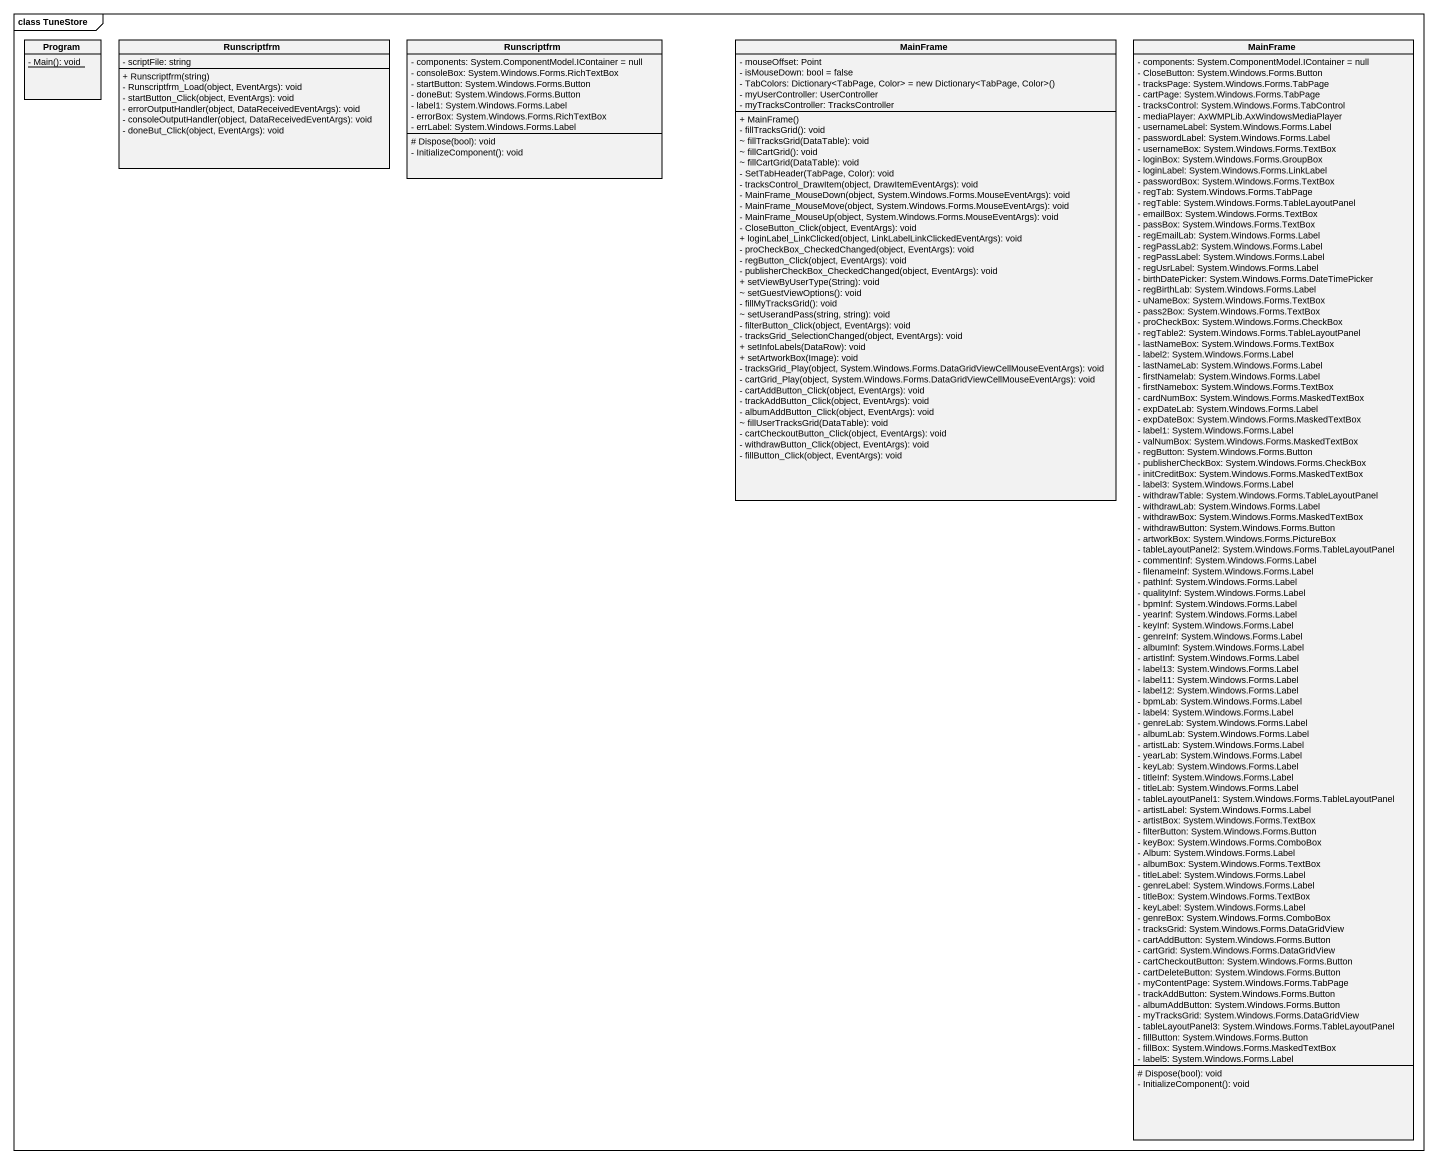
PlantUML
@startuml
mainframe class TuneStore
hide circle
hide empty members
skinparam classAttributeIconSize 0
class Program {
  {static} - Main(): void
}
class Runscriptfrm {
  - scriptFile: string
  + Runscriptfrm(string)
  - Runscriptfrm_Load(object, EventArgs): void
  - startButton_Click(object, EventArgs): void
  - errorOutputHandler(object, DataReceivedEventArgs): void
  - consoleOutputHandler(object, DataReceivedEventArgs): void
  - doneBut_Click(object, EventArgs): void
}
class "Runscriptfrm" as Runscriptfrm_2 {
  - components: System.ComponentModel.IContainer = null
  - consoleBox: System.Windows.Forms.RichTextBox
  - startButton: System.Windows.Forms.Button
  - doneBut: System.Windows.Forms.Button
  - label1: System.Windows.Forms.Label
  - errorBox: System.Windows.Forms.RichTextBox
  - errLabel: System.Windows.Forms.Label
  # Dispose(bool): void
  - InitializeComponent(): void
}
class "MainFrame" as MainFrame_ {
  - mouseOffset: Point
  - isMouseDown: bool = false
  {field} - TabColors: Dictionary<TabPage, Color> = new Dictionary<TabPage, Color>()
  - myUserController: UserController
  - myTracksController: TracksController
  + MainFrame()
  - fillTracksGrid(): void
  ~ fillTracksGrid(DataTable): void
  ~ fillCartGrid(): void
  ~ fillCartGrid(DataTable): void
  - SetTabHeader(TabPage, Color): void
  - tracksControl_DrawItem(object, DrawItemEventArgs): void
  - MainFrame_MouseDown(object, System.Windows.Forms.MouseEventArgs): void
  - MainFrame_MouseMove(object, System.Windows.Forms.MouseEventArgs): void
  - MainFrame_MouseUp(object, System.Windows.Forms.MouseEventArgs): void
  - CloseButton_Click(object, EventArgs): void
  + loginLabel_LinkClicked(object, LinkLabelLinkClickedEventArgs): void
  - proCheckBox_CheckedChanged(object, EventArgs): void
  - regButton_Click(object, EventArgs): void
  - publisherCheckBox_CheckedChanged(object, EventArgs): void
  + setViewByUserType(String): void
  ~ setGuestViewOptions(): void
  - fillMyTracksGrid(): void
  ~ setUserandPass(string, string): void
  - filterButton_Click(object, EventArgs): void
  - tracksGrid_SelectionChanged(object, EventArgs): void
  + setInfoLabels(DataRow): void
  + setArtworkBox(Image): void
  - tracksGrid_Play(object, System.Windows.Forms.DataGridViewCellMouseEventArgs): void
  - cartGrid_Play(object, System.Windows.Forms.DataGridViewCellMouseEventArgs): void
  - cartAddButton_Click(object, EventArgs): void
  - trackAddButton_Click(object, EventArgs): void
  - albumAddButton_Click(object, EventArgs): void
  ~ fillUserTracksGrid(DataTable): void
  - cartCheckoutButton_Click(object, EventArgs): void
  - withdrawButton_Click(object, EventArgs): void
  - fillButton_Click(object, EventArgs): void
}
class "MainFrame" as MainFrame__2 {
  - components: System.ComponentModel.IContainer = null
  - CloseButton: System.Windows.Forms.Button
  - tracksPage: System.Windows.Forms.TabPage
  - cartPage: System.Windows.Forms.TabPage
  - tracksControl: System.Windows.Forms.TabControl
  - mediaPlayer: AxWMPLib.AxWindowsMediaPlayer
  - usernameLabel: System.Windows.Forms.Label
  - passwordLabel: System.Windows.Forms.Label
  - usernameBox: System.Windows.Forms.TextBox
  - loginBox: System.Windows.Forms.GroupBox
  - loginLabel: System.Windows.Forms.LinkLabel
  - passwordBox: System.Windows.Forms.TextBox
  - regTab: System.Windows.Forms.TabPage
  - regTable: System.Windows.Forms.TableLayoutPanel
  - emailBox: System.Windows.Forms.TextBox
  - passBox: System.Windows.Forms.TextBox
  - regEmailLab: System.Windows.Forms.Label
  - regPassLab2: System.Windows.Forms.Label
  - regPassLabel: System.Windows.Forms.Label
  - regUsrLabel: System.Windows.Forms.Label
  - birthDatePicker: System.Windows.Forms.DateTimePicker
  - regBirthLab: System.Windows.Forms.Label
  - uNameBox: System.Windows.Forms.TextBox
  - pass2Box: System.Windows.Forms.TextBox
  - proCheckBox: System.Windows.Forms.CheckBox
  - regTable2: System.Windows.Forms.TableLayoutPanel
  - lastNameBox: System.Windows.Forms.TextBox
  - label2: System.Windows.Forms.Label
  - lastNameLab: System.Windows.Forms.Label
  - firstNamelab: System.Windows.Forms.Label
  - firstNamebox: System.Windows.Forms.TextBox
  - cardNumBox: System.Windows.Forms.MaskedTextBox
  - expDateLab: System.Windows.Forms.Label
  - expDateBox: System.Windows.Forms.MaskedTextBox
  - label1: System.Windows.Forms.Label
  - valNumBox: System.Windows.Forms.MaskedTextBox
  - regButton: System.Windows.Forms.Button
  - publisherCheckBox: System.Windows.Forms.CheckBox
  - initCreditBox: System.Windows.Forms.MaskedTextBox
  - label3: System.Windows.Forms.Label
  - withdrawTable: System.Windows.Forms.TableLayoutPanel
  - withdrawLab: System.Windows.Forms.Label
  - withdrawBox: System.Windows.Forms.MaskedTextBox
  - withdrawButton: System.Windows.Forms.Button
  - artworkBox: System.Windows.Forms.PictureBox
  - tableLayoutPanel2: System.Windows.Forms.TableLayoutPanel
  - commentInf: System.Windows.Forms.Label
  - filenameInf: System.Windows.Forms.Label
  - pathInf: System.Windows.Forms.Label
  - qualityInf: System.Windows.Forms.Label
  - bpmInf: System.Windows.Forms.Label
  - yearInf: System.Windows.Forms.Label
  - keyInf: System.Windows.Forms.Label
  - genreInf: System.Windows.Forms.Label
  - albumInf: System.Windows.Forms.Label
  - artistInf: System.Windows.Forms.Label
  - label13: System.Windows.Forms.Label
  - label11: System.Windows.Forms.Label
  - label12: System.Windows.Forms.Label
  - bpmLab: System.Windows.Forms.Label
  - label4: System.Windows.Forms.Label
  - genreLab: System.Windows.Forms.Label
  - albumLab: System.Windows.Forms.Label
  - artistLab: System.Windows.Forms.Label
  - yearLab: System.Windows.Forms.Label
  - keyLab: System.Windows.Forms.Label
  - titleInf: System.Windows.Forms.Label
  - titleLab: System.Windows.Forms.Label
  - tableLayoutPanel1: System.Windows.Forms.TableLayoutPanel
  - artistLabel: System.Windows.Forms.Label
  - artistBox: System.Windows.Forms.TextBox
  - filterButton: System.Windows.Forms.Button
  - keyBox: System.Windows.Forms.ComboBox
  - Album: System.Windows.Forms.Label
  - albumBox: System.Windows.Forms.TextBox
  - titleLabel: System.Windows.Forms.Label
  - genreLabel: System.Windows.Forms.Label
  - titleBox: System.Windows.Forms.TextBox
  - keyLabel: System.Windows.Forms.Label
  - genreBox: System.Windows.Forms.ComboBox
  - tracksGrid: System.Windows.Forms.DataGridView
  - cartAddButton: System.Windows.Forms.Button
  - cartGrid: System.Windows.Forms.DataGridView
  - cartCheckoutButton: System.Windows.Forms.Button
  - cartDeleteButton: System.Windows.Forms.Button
  - myContentPage: System.Windows.Forms.TabPage
  - trackAddButton: System.Windows.Forms.Button
  - albumAddButton: System.Windows.Forms.Button
  - myTracksGrid: System.Windows.Forms.DataGridView
  - tableLayoutPanel3: System.Windows.Forms.TableLayoutPanel
  - fillButton: System.Windows.Forms.Button
  - fillBox: System.Windows.Forms.MaskedTextBox
  - label5: System.Windows.Forms.Label
  # Dispose(bool): void
  - InitializeComponent(): void
}
@enduml
